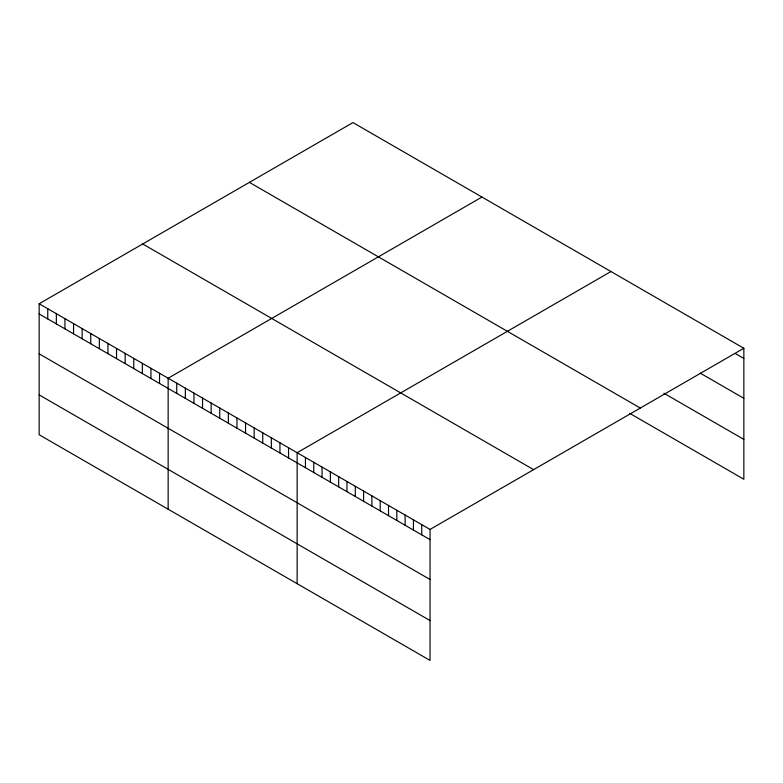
<?xml version="1.0" encoding="UTF-8"?>
<svg xmlns="http://www.w3.org/2000/svg" width="783" height="783" viewBox="0 0 783 783"><rect width="100%" height="100%" fill="white"/><g stroke="black" fill="none" stroke-linecap="round" stroke-linejoin="round"><path stroke-width="1.17" d="M39.15 303.755L430.043 529.435L430.043 660.421L39.15 434.741L39.15 303.755L352.957 122.579L743.85 348.259L743.85 479.245L629.64 413.307M481.946 197.052L168.149 378.228L168.149 509.214M610.946 271.535L297.139 452.701L297.139 583.687M430.043 529.435L743.85 348.259M735.54 353.671L743.85 358.467M700.237 373.148L743.85 398.332M663.896 393.232L743.85 439.39M249.395 182.37L640.298 408.051M142.702 243.963L533.605 469.643M39.15 313.963L430.043 539.644M39.15 353.818L430.043 579.498M39.15 394.886L430.043 620.567M421.734 524.639L421.734 534.848M413.434 519.843L413.434 530.052M405.124 515.048L405.124 525.256M396.815 510.252L396.815 520.46M388.515 505.456L388.515 515.664M380.205 500.66L380.205 510.868M371.896 495.864L371.896 506.072M363.596 491.068L363.596 501.277M355.286 486.272L355.286 496.481M346.977 481.476L346.977 491.685M338.677 476.681L338.677 486.889M330.367 471.885L330.367 482.093M322.058 467.089L322.058 477.297M313.758 462.293L313.758 472.501M305.448 457.497L305.448 467.705M288.545 447.739L288.545 457.947M279.942 442.777L279.942 452.985M271.339 437.805L271.339 448.023M262.745 432.842L262.745 443.051M254.142 427.88L254.142 438.089M245.539 422.918L245.539 433.126M236.946 417.946L236.946 428.154M228.342 412.984L228.342 423.192M219.739 408.021L219.739 418.23M211.146 403.049L211.146 413.267M202.543 398.087L202.543 408.295M193.949 393.125L193.949 403.333M185.346 388.162L185.346 398.371M176.743 383.19L176.743 393.409M159.546 373.266L159.546 383.474M150.943 368.304L150.943 378.512M142.349 363.332L142.349 373.54M133.746 358.369L133.746 368.578M125.143 353.407L125.143 363.615M116.55 348.435L116.55 358.653M107.946 343.473L107.946 353.681M99.343 338.51L99.343 348.719M90.75 333.548L90.75 343.757M82.146 328.576L82.146 338.785M73.553 323.614L73.553 333.822M64.95 318.652L64.95 328.86M56.347 313.68L56.347 323.898M47.753 308.717L47.753 318.926"/></g></svg>
